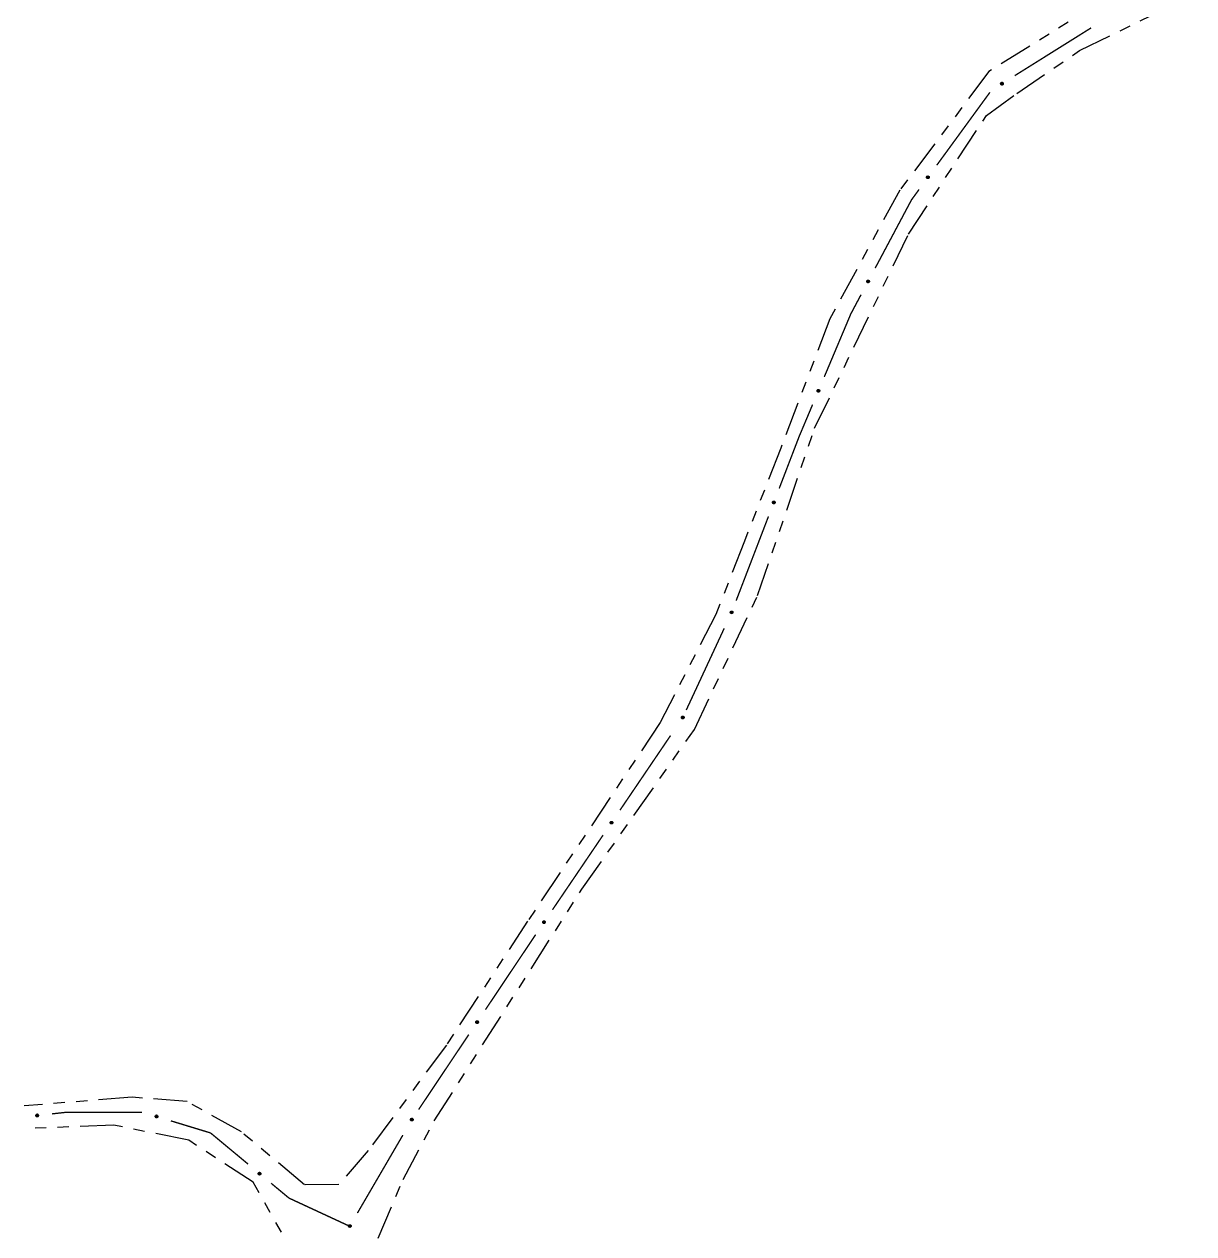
# Model space of a CAD drawing. Extents: x 208948 to 212966, y 4875285 to 4878160.
# Drawn here: x 210585 to 210740.7, y 4875881.3 to 4876042.3 of the extents above; entities that cross this region are included whole.
import ezdxf

# ---------------------------------------------------------------- set-up
doc = ezdxf.new("R2010")
doc.units = 0
doc.header["$LTSCALE"] = 1.5
doc.header["$MEASUREMENT"] = 0
doc.linetypes.add('TRACO_25', pattern=[8, 3, -1, 1, -1, 1, -1])
doc.layers.add('SV-EIXO-RUA-N-PAV', color=6, linetype='CONTINUOUS')
doc.layers.add('SV-RUA-NAO-PAV', color=7, linetype='CONTINUOUS')

msp = doc.modelspace()

# ---------------------------------------------------------------- linework, layer by layer
at = {"layer": 'SV-EIXO-RUA-N-PAV', "const_width": 0.18}
for points in [[(210716.831591, 4876035.403069), (210727.00757, 4876041.763056)], [(210706.455764, 4876023.493097), (210713.529392, 4876033.186588)], [(210703.092744, 4876018.884514), (210704.097887, 4876020.261933)], [(210698.254243, 4876009.797574), (210702.954175, 4876018.624274)], [(210702.954175, 4876018.624274), (210703.092744, 4876018.884514)], [(210695.013171, 4876003.710683), (210696.37427, 4876006.266893)], [(210694.972761, 4876003.614852), (210695.013171, 4876003.710683)], [(210691.475782, 4875995.322016), (210694.972761, 4876003.614852)], [(210688.115975, 4875987.354475), (210689.921569, 4875991.636311)], [(210685.480272, 4875980.49006), (210687.98943, 4875987.0249)], [(210687.98943, 4875987.0249), (210688.115975, 4875987.354475)], [(210679.745054, 4875965.553284), (210684.046467, 4875976.755866)], [(210673.105979, 4875950.999555), (210678.163818, 4875961.881571)], [(210664.277709, 4875937.671314), (210671.013204, 4875947.602734)], [(210655.297048, 4875924.429421), (210662.032544, 4875934.360841)], [(210646.379928, 4875911.144718), (210653.05444, 4875921.117225)], [(210637.480579, 4875897.848043), (210644.155091, 4875907.820549)], [(210590.668448, 4875897.493864), (210588.6857, 4875897.273558)], [(210590.673499, 4875897.493864), (210590.668448, 4875897.493864)], [(210600.673499, 4875897.493864), (210590.673499, 4875897.493864)], [(210609.783535, 4875894.734985), (210604.50215, 4875896.342363)], [(210610.152413, 4875894.428746), (210609.783535, 4875894.734985)], [(210614.768873, 4875890.596214), (210610.152413, 4875894.428746)], [(210629.334282, 4875884.080346), (210635.380734, 4875894.445693)], [(210620.22786, 4875886.064225), (210617.846512, 4875888.041193)], [(210621.048948, 4875885.683721), (210620.22786, 4875886.064225)], [(210628.307432, 4875882.320032), (210621.048948, 4875885.683721)]]:
    msp.add_lwpolyline(points, dxfattribs=at)
at = {"layer": 'SV-EIXO-RUA-N-PAV'}
for points in [[(210714.955411, 4876034.360269), (210714.965732, 4876034.408076), (210714.984379, 4876034.447053), (210715.009287, 4876034.475086), (210715.037758, 4876034.494118), (210715.069078, 4876034.510308), (210715.104256, 4876034.519665), (210715.1456, 4876034.521401), (210715.193629, 4876034.511384), (210715.232302, 4876034.489658), (210715.261092, 4876034.466708), (210715.282647, 4876034.438164), (210715.297865, 4876034.407475), (210715.306376, 4876034.370612), (210715.307727, 4876034.328697), (210715.296485, 4876034.280645), (210715.277943, 4876034.242558), (210715.253138, 4876034.216076), (210715.224304, 4876034.194588), (210715.192131, 4876034.178442), (210715.157546, 4876034.169456), (210715.115341, 4876034.168173), (210715.068061, 4876034.179896), (210715.029863, 4876034.197957), (210715.00304, 4876034.222383), (210714.982524, 4876034.251247), (210714.965903, 4876034.282463), (210714.955025, 4876034.317433), (210714.955411, 4876034.360269)], [(210705.103208, 4876021.82634), (210705.094974, 4876021.87455), (210705.097755, 4876021.917668), (210705.110426, 4876021.952963), (210705.129755, 4876021.981233), (210705.152788, 4876022.007927), (210705.181947, 4876022.029717), (210705.219667, 4876022.046732), (210705.267971, 4876022.055332), (210705.311954, 4876022.04958), (210705.347221, 4876022.039009), (210705.37786, 4876022.02055), (210705.403417, 4876021.997741), (210705.425049, 4876021.966704), (210705.441919, 4876021.92831), (210705.449391, 4876021.879529), (210705.446374, 4876021.837276), (210705.433222, 4876021.803459), (210705.414471, 4876021.772775), (210705.39063, 4876021.745804), (210705.361883, 4876021.72458), (210705.323196, 4876021.707664), (210705.274952, 4876021.700927), (210705.232775, 4876021.703455), (210705.198782, 4876021.716129), (210705.168989, 4876021.73527), (210705.141934, 4876021.758045), (210705.11881, 4876021.786445), (210705.103208, 4876021.82634)], [(210697.149563, 4876007.957148), (210697.13463, 4876008.003721), (210697.131319, 4876008.046802), (210697.1389, 4876008.083528), (210697.154061, 4876008.114235), (210697.17311, 4876008.143903), (210697.198914, 4876008.169578), (210697.233866, 4876008.19173), (210697.28048, 4876008.207038), (210697.324835, 4876008.207529), (210697.361239, 4876008.202023), (210697.394169, 4876008.188058), (210697.42268, 4876008.16907), (210697.448462, 4876008.141384), (210697.470565, 4876008.105744), (210697.484824, 4876008.058499), (210697.48778, 4876008.016242), (210697.479515, 4876007.980911), (210697.465265, 4876007.947894), (210697.445455, 4876007.917839), (210697.41998, 4876007.892782), (210697.384056, 4876007.870593), (210697.337239, 4876007.857138), (210697.295126, 4876007.853708), (210697.259688, 4876007.861475), (210697.227499, 4876007.876235), (210697.19751, 4876007.894979), (210697.170621, 4876007.919844), (210697.149563, 4876007.957148)], [(210690.541417, 4875993.389545), (210690.522348, 4875993.434583), (210690.515169, 4875993.47719), (210690.51941, 4875993.51445), (210690.531742, 4875993.546398), (210690.548041, 4875993.577662), (210690.571427, 4875993.605557), (210690.604241, 4875993.630768), (210690.649286, 4875993.650213), (210690.693416, 4875993.654699), (210690.730168, 4875993.652496), (210690.764222, 4875993.641554), (210690.794328, 4875993.625212), (210690.822501, 4875993.599962), (210690.847725, 4875993.566458), (210690.866182, 4875993.520691), (210690.872933, 4875993.478871), (210690.867885, 4875993.44294), (210690.856669, 4875993.408773), (210690.839647, 4875993.377055), (210690.816533, 4875993.349805), (210690.782754, 4875993.324469), (210690.73734, 4875993.30685), (210690.695707, 4875993.29964), (210690.659714, 4875993.304183), (210690.626326, 4875993.315983), (210690.59477, 4875993.331949), (210690.56575, 4875993.35429), (210690.541417, 4875993.389545)], [(210684.609102, 4875978.528289), (210684.588582, 4875978.572685), (210684.580024, 4875978.615037), (210684.583054, 4875978.652414), (210684.594343, 4875978.684746), (210684.609618, 4875978.716522), (210684.632087, 4875978.745161), (210684.664066, 4875978.771424), (210684.708456, 4875978.792321), (210684.752418, 4875978.798236), (210684.789222, 4875978.797226), (210684.823613, 4875978.787395), (210684.854233, 4875978.772039), (210684.88321, 4875978.747716), (210684.909508, 4875978.715049), (210684.929441, 4875978.669904), (210684.937545, 4875978.628326), (210684.933666, 4875978.592249), (210684.923564, 4875978.557737), (210684.90758, 4875978.525483), (210684.885362, 4875978.497497), (210684.852423, 4875978.471078), (210684.807605, 4875978.451996), (210684.766228, 4875978.443439), (210684.730106, 4875978.44681), (210684.696353, 4875978.457521), (210684.664295, 4875978.472455), (210684.634566, 4875978.493842), (210684.609102, 4875978.528289)], [(210678.995353, 4875963.907866), (210678.974833, 4875963.952261), (210678.966275, 4875963.994613), (210678.969304, 4875964.031991), (210678.980594, 4875964.064323), (210678.995869, 4875964.096099), (210679.018338, 4875964.124738), (210679.050317, 4875964.151), (210679.094707, 4875964.171897), (210679.138669, 4875964.177812), (210679.175473, 4875964.176803), (210679.209864, 4875964.166972), (210679.240484, 4875964.151616), (210679.269461, 4875964.127292), (210679.295759, 4875964.094625), (210679.315692, 4875964.04948), (210679.323796, 4875964.007902), (210679.319917, 4875963.971826), (210679.309815, 4875963.937313), (210679.293831, 4875963.905059), (210679.271613, 4875963.877074), (210679.238674, 4875963.850655), (210679.193856, 4875963.831572), (210679.152479, 4875963.823015), (210679.116357, 4875963.826387), (210679.082604, 4875963.837098), (210679.050546, 4875963.852031), (210679.020817, 4875963.873419), (210678.995353, 4875963.907866)], [(210672.486166, 4875949.927188), (210672.468732, 4875949.972884), (210672.463092, 4875950.015722), (210672.468672, 4875950.052805), (210672.482147, 4875950.084288), (210672.499561, 4875950.114945), (210672.523936, 4875950.141979), (210672.557637, 4875950.165992), (210672.603353, 4875950.183803), (210672.647616, 4875950.186696), (210672.684265, 4875950.183171), (210672.717903, 4875950.17101), (210672.747401, 4875950.153594), (210672.774646, 4875950.127345), (210672.798647, 4875950.092955), (210672.815444, 4875950.046553), (210672.820685, 4875950.004517), (210672.814346, 4875949.968791), (210672.801906, 4875949.93505), (210672.783753, 4875949.903966), (210672.759672, 4875949.877566), (210672.725003, 4875949.853463), (210672.678984, 4875949.837491), (210672.637118, 4875949.831785), (210672.601312, 4875949.837621), (210672.56837, 4875949.850616), (210672.53741, 4875949.867708), (210672.509214, 4875949.89108), (210672.486166, 4875949.927188)], [(210662.983375, 4875935.958952), (210662.973485, 4875936.00685), (210662.974779, 4875936.050039), (210662.986226, 4875936.085749), (210663.00457, 4875936.114668), (210663.026669, 4875936.142139), (210663.055061, 4875936.164921), (210663.092172, 4875936.183226), (210663.140151, 4875936.193484), (210663.184306, 4875936.18925), (210663.219917, 4875936.179901), (210663.251173, 4875936.162509), (210663.277501, 4875936.140594), (210663.300189, 4875936.11032), (210663.318372, 4875936.07253), (210663.32752, 4875936.024036), (210663.325961, 4875935.981704), (210663.313981, 4875935.947454), (210663.296298, 4875935.916142), (210663.2734, 4875935.888366), (210663.245402, 4875935.866164), (210663.20732, 4875935.847925), (210663.159337, 4875935.83953), (210663.117098, 4875935.840603), (210663.082689, 4875935.852099), (210663.052254, 4875935.870202), (210663.024431, 4875935.892032), (210663.000342, 4875935.919618), (210662.983375, 4875935.958952)], [(210654.002714, 4875922.717059), (210653.992824, 4875922.764957), (210653.994118, 4875922.808146), (210654.005565, 4875922.843856), (210654.023909, 4875922.872775), (210654.046009, 4875922.900247), (210654.0744, 4875922.923028), (210654.111511, 4875922.941333), (210654.15949, 4875922.951591), (210654.203645, 4875922.947357), (210654.239256, 4875922.938008), (210654.270512, 4875922.920616), (210654.29684, 4875922.898701), (210654.319528, 4875922.868427), (210654.337711, 4875922.830637), (210654.346859, 4875922.782143), (210654.3453, 4875922.739811), (210654.33332, 4875922.705561), (210654.315637, 4875922.674249), (210654.292739, 4875922.646473), (210654.264741, 4875922.624271), (210654.226659, 4875922.606032), (210654.178676, 4875922.597637), (210654.136437, 4875922.59871), (210654.102028, 4875922.610206), (210654.071593, 4875922.628309), (210654.04377, 4875922.650139), (210654.019681, 4875922.677725), (210654.002714, 4875922.717059)], [(210645.096112, 4875909.424457), (210645.085928, 4875909.472293), (210645.086958, 4875909.515489), (210645.098186, 4875909.551269), (210645.116353, 4875909.5803), (210645.138283, 4875909.607906), (210645.166534, 4875909.630861), (210645.203533, 4875909.649393), (210645.251448, 4875909.659945), (210645.295628, 4875909.655982), (210645.331295, 4875909.646851), (210645.362657, 4875909.629651), (210645.389119, 4875909.607897), (210645.411993, 4875909.577763), (210645.430407, 4875909.540085), (210645.439851, 4875909.491648), (210645.438551, 4875909.449307), (210645.426782, 4875909.414984), (210645.409291, 4875909.383565), (210645.386564, 4875909.355649), (210645.358702, 4875909.333276), (210645.320733, 4875909.314804), (210645.272802, 4875909.306115), (210645.230557, 4875909.30693), (210645.196078, 4875909.318214), (210645.165533, 4875909.336131), (210645.137576, 4875909.35779), (210645.113319, 4875909.385228), (210645.096112, 4875909.424457)], [(210586.852891, 4875896.959154), (210586.822882, 4875896.920534), (210586.789194, 4875896.893478), (210586.754601, 4875896.879), (210586.720697, 4875896.874176), (210586.685455, 4875896.873148), (210586.649695, 4875896.879951), (210586.611678, 4875896.896292), (210586.572725, 4875896.926123), (210586.547277, 4875896.962455), (210586.531268, 4875896.99561), (210586.524203, 4875897.030674), (210586.523777, 4875897.064927), (210586.532072, 4875897.101838), (210586.549009, 4875897.140203), (210586.579953, 4875897.178646), (210586.613162, 4875897.204944), (210586.646989, 4875897.21807), (210586.682285, 4875897.22495), (210586.718277, 4875897.225568), (210586.753341, 4875897.218688), (210586.791938, 4875897.201566), (210586.829476, 4875897.170521), (210586.856084, 4875897.137699), (210586.869681, 4875897.104065), (210586.875672, 4875897.069163), (210586.877133, 4875897.033828), (210586.871791, 4875896.997597), (210586.852891, 4875896.959154)], [(210602.694207, 4875896.777541), (210602.651383, 4875896.753916), (210602.609747, 4875896.742369), (210602.572248, 4875896.742733), (210602.539195, 4875896.751695), (210602.506413, 4875896.764672), (210602.476249, 4875896.785047), (210602.447779, 4875896.815078), (210602.423779, 4875896.85787), (210602.414753, 4875896.901299), (210602.413143, 4875896.938082), (210602.420503, 4875896.973085), (210602.433643, 4875897.00472), (210602.455844, 4875897.035353), (210602.486559, 4875897.063907), (210602.530172, 4875897.086999), (210602.571069, 4875897.09804), (210602.60733, 4875897.096736), (210602.642473, 4875897.089113), (210602.675782, 4875897.075464), (210602.705277, 4875897.055292), (210602.733971, 4875897.024315), (210602.756192, 4875896.980967), (210602.76767, 4875896.940303), (210602.766875, 4875896.904033), (210602.758591, 4875896.869604), (210602.745975, 4875896.836565), (210602.726756, 4875896.805391), (210602.694207, 4875896.777541)], [(210636.41267, 4875896.450373), (210636.402486, 4875896.49821), (210636.403516, 4875896.541405), (210636.414744, 4875896.577185), (210636.432911, 4875896.606216), (210636.454841, 4875896.633822), (210636.483092, 4875896.656777), (210636.520091, 4875896.675309), (210636.568006, 4875896.685862), (210636.612186, 4875896.681898), (210636.647853, 4875896.672767), (210636.679215, 4875896.655567), (210636.705677, 4875896.633814), (210636.728551, 4875896.60368), (210636.746965, 4875896.566001), (210636.75641, 4875896.517564), (210636.75511, 4875896.475224), (210636.74334, 4875896.440901), (210636.725849, 4875896.409481), (210636.703122, 4875896.381565), (210636.675261, 4875896.359192), (210636.637291, 4875896.34072), (210636.58936, 4875896.332032), (210636.547116, 4875896.332846), (210636.512637, 4875896.34413), (210636.482091, 4875896.362047), (210636.454135, 4875896.383706), (210636.429877, 4875896.411144), (210636.41267, 4875896.450373)], [(210616.347927, 4875889.14223), (210616.299297, 4875889.137021), (210616.256437, 4875889.14249), (210616.222002, 4875889.157339), (210616.194994, 4875889.178396), (210616.16979, 4875889.20305), (210616.149863, 4875889.233513), (210616.135236, 4875889.272222), (210616.129669, 4875889.320968), (210616.138157, 4875889.364506), (210616.150909, 4875889.399045), (210616.171244, 4875889.428471), (210616.195605, 4875889.452554), (210616.227932, 4875889.472206), (210616.267305, 4875889.486647), (210616.316456, 4875889.491058), (210616.358439, 4875889.485409), (210616.391369, 4875889.470171), (210616.420822, 4875889.44954), (210616.446252, 4875889.424062), (210616.46564, 4875889.394046), (210616.480108, 4875889.354378), (210616.483819, 4875889.305808), (210616.478663, 4875889.263871), (210616.463891, 4875889.230736), (210616.442927, 4875889.202196), (210616.418506, 4875889.176616), (210616.388719, 4875889.15531), (210616.347927, 4875889.14223)], [(210628.159058, 4875882.284146), (210628.145943, 4875882.331263), (210628.144305, 4875882.37444), (210628.153304, 4875882.410845), (210628.169645, 4875882.440941), (210628.18983, 4875882.469848), (210628.216611, 4875882.494503), (210628.252395, 4875882.515282), (210628.299568, 4875882.528771), (210628.343909, 4875882.527541), (210628.380071, 4875882.520628), (210628.412435, 4875882.505396), (210628.440188, 4875882.485317), (210628.464878, 4875882.456652), (210628.485582, 4875882.420182), (210628.497997, 4875882.37242), (210628.499312, 4875882.330079), (210628.489683, 4875882.295096), (210628.474164, 4875882.262656), (210628.453203, 4875882.233392), (210628.426775, 4875882.209342), (210628.390018, 4875882.188562), (210628.342714, 4875882.176933), (210628.3005, 4875882.175139), (210628.26539, 4875882.184274), (210628.233798, 4875882.200272), (210628.204558, 4875882.220165), (210628.178654, 4875882.246054), (210628.159058, 4875882.284146)]]:
    msp.add_lwpolyline(points, close=True, dxfattribs=at)
for points in [[(210714.955025, 4876034.317433), (210715.193629, 4876034.511384)], [(210714.955411, 4876034.360269), (210715.1456, 4876034.521401)], [(210714.956884, 4876034.337772), (210715.167623, 4876034.51293)], [(210714.962091, 4876034.386081), (210715.11888, 4876034.516256)], [(210714.96455, 4876034.302335), (210715.208845, 4876034.498466)], [(210714.965732, 4876034.408076), (210715.104256, 4876034.519665)], [(210714.965903, 4876034.282463), (210715.232302, 4876034.489658)], [(210714.976266, 4876034.430341), (210715.079683, 4876034.509458)], [(210714.976844, 4876034.269791), (210715.241534, 4876034.477059)], [(210714.982524, 4876034.251247), (210715.261092, 4876034.466708)], [(210714.984379, 4876034.447053), (210715.069078, 4876034.510308)], [(210714.995213, 4876034.237826), (210715.271763, 4876034.449288)], [(210715.00304, 4876034.222383), (210715.282647, 4876034.438164)], [(210715.019802, 4876034.211357), (210715.287963, 4876034.420794)], [(210715.029863, 4876034.197957), (210715.297865, 4876034.407475)], [(210715.051333, 4876034.189227), (210715.298666, 4876034.385647)], [(210715.068061, 4876034.179896), (210715.306376, 4876034.370612)], [(210715.094147, 4876034.177367), (210715.304741, 4876034.347607)], [(210715.115341, 4876034.168173), (210715.307727, 4876034.328697)], [(210715.139852, 4876034.173751), (210715.295773, 4876034.300165)], [(210715.157546, 4876034.169456), (210715.296485, 4876034.280645)], [(210715.178182, 4876034.176788), (210715.282033, 4876034.257786)], [(210715.192131, 4876034.178442), (210715.277943, 4876034.242558)], [(210705.094974, 4876021.87455), (210705.181947, 4876022.029717)], [(210705.096453, 4876021.899137), (210705.162946, 4876022.011089)], [(210705.097755, 4876021.917668), (210705.152788, 4876022.007927)], [(210705.09979, 4876021.852783), (210705.196788, 4876022.032002)], [(210705.103208, 4876021.82634), (210705.219667, 4876022.046732)], [(210705.112957, 4876021.806012), (210705.243261, 4876022.047076)], [(210705.11881, 4876021.786445), (210705.267971, 4876022.055332)], [(210705.133274, 4876021.775983), (210705.286904, 4876022.049013)], [(210705.141934, 4876021.758045), (210705.311954, 4876022.04958)], [(210705.156809, 4876021.750363), (210705.325215, 4876022.041327)], [(210705.168989, 4876021.73527), (210705.347221, 4876022.039009)], [(210705.185765, 4876021.727543), (210705.363615, 4876022.026819)], [(210705.198782, 4876021.716129), (210705.37786, 4876022.02055)], [(210705.218446, 4876021.712142), (210705.389264, 4876022.006412)], [(210705.232775, 4876021.703455), (210705.403417, 4876021.997741)], [(210705.255952, 4876021.703354), (210705.412292, 4876021.977784)], [(210705.274952, 4876021.700927), (210705.425049, 4876021.966704)], [(210705.300101, 4876021.708299), (210705.432103, 4876021.944746)], [(210705.323196, 4876021.707664), (210705.441919, 4876021.92831)], [(210705.343864, 4876021.721973), (210705.441457, 4876021.897379)], [(210705.361883, 4876021.72458), (210705.449391, 4876021.879529)], [(210705.378301, 4876021.739072), (210705.444496, 4876021.852932)], [(210705.39063, 4876021.745804), (210705.446374, 4876021.837276)], [(210697.131319, 4876008.046802), (210697.17311, 4876008.143903)], [(210697.132637, 4876008.028271), (210697.182722, 4876008.148463)], [(210697.13463, 4876008.003721), (210697.198914, 4876008.169578)], [(210697.14246, 4876007.982847), (210697.213286, 4876008.173928)], [(210697.149563, 4876007.957148), (210697.233866, 4876008.19173)], [(210697.162075, 4876007.938393), (210697.257177, 4876008.195389)], [(210697.170621, 4876007.919844), (210697.28048, 4876008.207038)], [(210697.186413, 4876007.91152), (210697.300114, 4876008.203444)], [(210697.19751, 4876007.894979), (210697.324835, 4876008.207529)], [(210697.213317, 4876007.889465), (210697.339125, 4876008.201223)], [(210697.227499, 4876007.876235), (210697.361239, 4876008.202023)], [(210697.245195, 4876007.870945), (210697.379184, 4876008.19226)], [(210697.259688, 4876007.861475), (210697.394169, 4876008.188058)], [(210697.279717, 4876007.860293), (210697.407448, 4876008.175664)], [(210697.295126, 4876007.853708), (210697.42268, 4876008.16907)], [(210697.318087, 4876007.856868), (210697.434274, 4876008.150559)], [(210697.337239, 4876007.857138), (210697.448462, 4876008.141384)], [(210697.361102, 4876007.867973), (210697.458535, 4876008.120636)], [(210697.384056, 4876007.870593), (210697.470565, 4876008.105744)], [(210697.402506, 4876007.887666), (210697.474458, 4876008.075056)], [(210697.41998, 4876007.892782), (210697.484824, 4876008.058499)], [(210697.434196, 4876007.90944), (210697.483718, 4876008.031478)], [(210697.445455, 4876007.917839), (210697.48778, 4876008.016242)], [(210690.515169, 4875993.47719), (210690.548041, 4875993.577662)], [(210690.518151, 4875993.458853), (210690.557203, 4875993.583069)], [(210690.522348, 4875993.434583), (210690.571427, 4875993.605557)], [(210690.532027, 4875993.414499), (210690.585349, 4875993.611184)], [(210690.541417, 4875993.389545), (210690.604241, 4875993.630768)], [(210690.555567, 4875993.371993), (210690.627128, 4875993.636512)], [(210690.56575, 4875993.35429), (210690.649286, 4875993.650213)], [(210690.582228, 4875993.347422), (210690.669164, 4875993.648404)], [(210690.59477, 4875993.331949), (210690.693416, 4875993.654699)], [(210690.61101, 4875993.327881), (210690.708216, 4875993.649706)], [(210690.626326, 4875993.315983), (210690.730168, 4875993.652496)], [(210690.644427, 4875993.312309), (210690.74892, 4875993.644389)], [(210690.659714, 4875993.304183), (210690.764222, 4875993.641554)], [(210690.679768, 4875993.30481), (210690.778565, 4875993.630407)], [(210690.695707, 4875993.29964), (210690.794328, 4875993.625212)], [(210690.71829, 4875993.304856), (210690.807543, 4875993.607821)], [(210690.73734, 4875993.30685), (210690.822501, 4875993.599962)], [(210690.760129, 4875993.319792), (210690.834401, 4875993.580206)], [(210690.782754, 4875993.324469), (210690.847725, 4875993.566458)], [(210690.799591, 4875993.343136), (210690.854367, 4875993.536246)], [(210690.816533, 4875993.349805), (210690.866182, 4875993.520691)], [(210690.82919, 4875993.367676), (210690.867515, 4875993.493679)], [(210690.839647, 4875993.377055), (210690.872933, 4875993.478871)], [(210684.580024, 4875978.615037), (210684.609618, 4875978.716522)], [(210684.583599, 4875978.596806), (210684.6186, 4875978.722224)], [(210684.588582, 4875978.572685), (210684.632087, 4875978.745161)], [(210684.598907, 4875978.552926), (210684.645819, 4875978.751238)], [(210684.609102, 4875978.528289), (210684.664066, 4875978.771424)], [(210684.623814, 4875978.511206), (210684.686754, 4875978.777908)], [(210684.634566, 4875978.493842), (210684.708456, 4875978.792321)], [(210684.651258, 4875978.487514), (210684.728383, 4875978.791157)], [(210684.664295, 4875978.472455), (210684.752418, 4875978.798236)], [(210684.680659, 4875978.468916), (210684.767372, 4875978.793726)], [(210684.696353, 4875978.457521), (210684.789222, 4875978.797226)], [(210684.714564, 4875978.454436), (210684.808226, 4875978.789733)], [(210684.730106, 4875978.44681), (210684.823613, 4875978.787395)], [(210684.750129, 4875978.448089), (210684.83831, 4875978.77672)], [(210684.766228, 4875978.443439), (210684.854233, 4875978.772039)], [(210684.78863, 4875978.449384), (210684.868006, 4875978.755086)], [(210684.807605, 4875978.451996), (210684.88321, 4875978.747716)], [(210684.829962, 4875978.46567), (210684.895746, 4875978.728357)], [(210684.852423, 4875978.471078), (210684.909508, 4875978.715049)], [(210684.868646, 4875978.490282), (210684.917127, 4875978.685067)], [(210684.885362, 4875978.497497), (210684.929441, 4875978.669904)], [(210684.897433, 4875978.515769), (210684.93165, 4875978.64295)], [(210684.90758, 4875978.525483), (210684.937545, 4875978.628326)], [(210678.966275, 4875963.994613), (210678.995869, 4875964.096099)], [(210678.96985, 4875963.976383), (210679.004851, 4875964.101801)], [(210678.974833, 4875963.952261), (210679.018338, 4875964.124738)], [(210678.985158, 4875963.932502), (210679.03207, 4875964.130814)], [(210678.995353, 4875963.907866), (210679.050317, 4875964.151)], [(210679.010065, 4875963.890783), (210679.073005, 4875964.157484)], [(210679.020817, 4875963.873419), (210679.094707, 4875964.171897)], [(210679.037509, 4875963.86709), (210679.114633, 4875964.170733)], [(210679.050546, 4875963.852031), (210679.138669, 4875964.177812)], [(210679.06691, 4875963.848493), (210679.153623, 4875964.173303)], [(210679.082604, 4875963.837098), (210679.175473, 4875964.176803)], [(210679.100815, 4875963.834013), (210679.194477, 4875964.169309)], [(210679.116357, 4875963.826387), (210679.209864, 4875964.166972)], [(210679.13638, 4875963.827665), (210679.224561, 4875964.156297)], [(210679.152479, 4875963.823015), (210679.240484, 4875964.151616)], [(210679.174881, 4875963.828961), (210679.254257, 4875964.134663)], [(210679.193856, 4875963.831572), (210679.269461, 4875964.127292)], [(210679.216213, 4875963.845247), (210679.281997, 4875964.107933)], [(210679.238674, 4875963.850655), (210679.295759, 4875964.094625)], [(210679.254896, 4875963.869858), (210679.303378, 4875964.064644)], [(210679.271613, 4875963.877074), (210679.315692, 4875964.04948)], [(210679.283684, 4875963.895346), (210679.317901, 4875964.022526)], [(210679.293831, 4875963.905059), (210679.323796, 4875964.007902)], [(210672.463092, 4875950.015722), (210672.499561, 4875950.114945)], [(210672.465411, 4875949.99729), (210672.508912, 4875950.120019)], [(210672.468732, 4875949.972884), (210672.523936, 4875950.141979)], [(210672.477681, 4875949.952465), (210672.538052, 4875950.147102)], [(210672.486166, 4875949.927188), (210672.557637, 4875950.165992)], [(210672.499675, 4875949.909138), (210672.580716, 4875950.170909)], [(210672.509214, 4875949.89108), (210672.603353, 4875950.183803)], [(210672.525434, 4875949.883624), (210672.623153, 4875950.181278)], [(210672.53741, 4875949.867708), (210672.647616, 4875950.186696)], [(210672.553493, 4875949.863058), (210672.662227, 4875950.181174)], [(210672.56837, 4875949.850616), (210672.684265, 4875950.183171)], [(210672.586327, 4875949.846293), (210672.702712, 4875950.174394)], [(210672.601312, 4875949.837621), (210672.717903, 4875950.17101)], [(210672.621375, 4875949.837526), (210672.731835, 4875950.159354)], [(210672.637118, 4875949.831785), (210672.747401, 4875950.153594)], [(210672.659874, 4875949.836184), (210672.759981, 4875950.135739)], [(210672.678984, 4875949.837491), (210672.774646, 4875950.127345)], [(210672.702224, 4875949.849604), (210672.785827, 4875950.107174)], [(210672.725003, 4875949.853463), (210672.798647, 4875950.092955)], [(210672.742501, 4875949.871511), (210672.804196, 4875950.062523)], [(210672.759672, 4875949.877566), (210672.815444, 4875950.046553)], [(210672.772965, 4875949.894969), (210672.815803, 4875950.019511)], [(210672.783753, 4875949.903966), (210672.820685, 4875950.004517)], [(210662.973485, 4875936.00685), (210663.055061, 4875936.164921)], [(210662.974116, 4875936.031473), (210663.036713, 4875936.14565)], [(210662.974779, 4875936.050039), (210663.026669, 4875936.142139)], [(210662.979048, 4875935.985261), (210663.069814, 4875936.167716)], [(210662.983375, 4875935.958952), (210663.092172, 4875936.183226)], [(210662.993819, 4875935.938972), (210663.11574, 4875936.184382)], [(210663.000342, 4875935.919618), (210663.140151, 4875936.193484)], [(210663.015158, 4875935.909661), (210663.159291, 4875936.187821)], [(210663.024431, 4875935.892032), (210663.184306, 4875936.18925)], [(210663.039561, 4875935.884867), (210663.197844, 4875936.181459)], [(210663.052254, 4875935.870202), (210663.219917, 4875936.179901)], [(210663.069287, 4875935.863058), (210663.23672, 4875936.168283)], [(210663.082689, 4875935.852099), (210663.251173, 4875936.162509)], [(210663.102478, 4875935.848792), (210663.263058, 4875936.148772)], [(210663.117098, 4875935.840603), (210663.277501, 4875936.140594)], [(210663.140265, 4875935.841301), (210663.287059, 4875936.120954)], [(210663.159337, 4875935.83953), (210663.300189, 4875936.11032)], [(210663.184218, 4875935.847764), (210663.307996, 4875936.088618)], [(210663.20732, 4875935.847925), (210663.318372, 4875936.07253)], [(210663.227483, 4875935.862937), (210663.318976, 4875936.041602)], [(210663.245402, 4875935.866164), (210663.32752, 4875936.024036)], [(210663.261311, 4875935.881213), (210663.323544, 4875935.997285)], [(210663.2734, 4875935.888366), (210663.325961, 4875935.981704)], [(210653.992824, 4875922.764957), (210654.0744, 4875922.923028)], [(210653.993455, 4875922.78958), (210654.056052, 4875922.903757)], [(210653.994118, 4875922.808146), (210654.046009, 4875922.900247)], [(210653.998387, 4875922.743369), (210654.089153, 4875922.925823)], [(210654.002714, 4875922.717059), (210654.111511, 4875922.941333)], [(210654.013158, 4875922.697079), (210654.135079, 4875922.942489)], [(210654.019681, 4875922.677725), (210654.15949, 4875922.951591)], [(210654.034497, 4875922.667768), (210654.17863, 4875922.945928)], [(210654.04377, 4875922.650139), (210654.203645, 4875922.947357)], [(210654.0589, 4875922.642974), (210654.217183, 4875922.939566)], [(210654.071593, 4875922.628309), (210654.239256, 4875922.938008)], [(210654.088626, 4875922.621165), (210654.25606, 4875922.92639)], [(210654.102028, 4875922.610206), (210654.270512, 4875922.920616)], [(210654.121817, 4875922.606899), (210654.282397, 4875922.906879)], [(210654.136437, 4875922.59871), (210654.29684, 4875922.898701)], [(210654.159604, 4875922.599408), (210654.306398, 4875922.879061)], [(210654.178676, 4875922.597637), (210654.319528, 4875922.868427)], [(210654.203557, 4875922.605871), (210654.327335, 4875922.846725)], [(210654.226659, 4875922.606032), (210654.337711, 4875922.830637)], [(210654.246822, 4875922.621044), (210654.338315, 4875922.799709)], [(210654.264741, 4875922.624271), (210654.346859, 4875922.782143)], [(210654.28065, 4875922.63932), (210654.342883, 4875922.755392)], [(210654.292739, 4875922.646473), (210654.3453, 4875922.739811)], [(210645.085928, 4875909.472293), (210645.166534, 4875909.630861)], [(210645.086409, 4875909.49692), (210645.148304, 4875909.611478)], [(210645.086958, 4875909.515489), (210645.138283, 4875909.607906)], [(210645.091623, 4875909.450739), (210645.18127, 4875909.633747)], [(210645.096112, 4875909.424457), (210645.203533, 4875909.649393)], [(210645.106678, 4875909.404541), (210645.227093, 4875909.650694)], [(210645.113319, 4875909.385228), (210645.251448, 4875909.659945)], [(210645.128196, 4875909.375361), (210645.270622, 4875909.654399)], [(210645.137576, 4875909.35779), (210645.295628, 4875909.655982)], [(210645.152751, 4875909.350717), (210645.309213, 4875909.648274)], [(210645.165533, 4875909.336131), (210645.331295, 4875909.646851)], [(210645.182609, 4875909.329091), (210645.34817, 4875909.635336)], [(210645.196078, 4875909.318214), (210645.362657, 4875909.629651)], [(210645.215887, 4875909.315028), (210645.374626, 4875909.615987)], [(210645.230557, 4875909.30693), (210645.389119, 4875909.607897)], [(210645.253719, 4875909.307769), (210645.398797, 4875909.588316)], [(210645.272802, 4875909.306115), (210645.411993, 4875909.577763)], [(210645.297632, 4875909.314501), (210645.419932, 4875909.55611)], [(210645.320733, 4875909.314804), (210645.430407, 4875909.540085)], [(210645.340803, 4875909.32994), (210645.4312, 4875909.509161)], [(210645.358702, 4875909.333276), (210645.439851, 4875909.491648)], [(210645.374519, 4875909.348422), (210645.436039, 4875909.464874)], [(210645.386564, 4875909.355649), (210645.438551, 4875909.449307)], [(210586.856084, 4875897.137699), (210586.523777, 4875897.064927)], [(210586.869681, 4875897.104065), (210586.524203, 4875897.030674)], [(210586.859348, 4875897.121263), (210586.526934, 4875897.048632)], [(210586.870047, 4875897.086756), (210586.529194, 4875897.015933)], [(210586.875672, 4875897.069163), (210586.531268, 4875896.99561)], [(210586.829476, 4875897.170521), (210586.532072, 4875897.101838)], [(210586.840512, 4875897.154866), (210586.532509, 4875897.084948)], [(210586.80706, 4875897.184099), (210586.54351, 4875897.121866)], [(210586.872759, 4875897.049988), (210586.544414, 4875896.97781)], [(210586.877133, 4875897.033828), (210586.547277, 4875896.962455)], [(210586.791938, 4875897.201566), (210586.549009, 4875897.140203)], [(210586.869745, 4875897.015331), (210586.564606, 4875896.944357)], [(210586.767429, 4875897.207154), (210586.57214, 4875897.160743)], [(210586.871791, 4875896.997597), (210586.572725, 4875896.926123)], [(210586.753341, 4875897.218688), (210586.579953, 4875897.178646)], [(210586.861307, 4875896.98007), (210586.595496, 4875896.913467)], [(210586.731566, 4875897.221017), (210586.60288, 4875897.19299)], [(210586.852891, 4875896.959154), (210586.611678, 4875896.896292)], [(210586.718277, 4875897.225568), (210586.613162, 4875897.204944)], [(210586.83569, 4875896.938782), (210586.63799, 4875896.889357)], [(210586.822882, 4875896.920534), (210586.649695, 4875896.879951)], [(210586.803745, 4875896.905028), (210586.676264, 4875896.878507)], [(210586.789194, 4875896.893478), (210586.685455, 4875896.873148)], [(210602.758591, 4875896.869604), (210602.413143, 4875896.938082)], [(210602.745975, 4875896.836565), (210602.414753, 4875896.901299)], [(210602.748341, 4875896.853139), (210602.418188, 4875896.916536)], [(210602.760373, 4875896.887988), (210602.419266, 4875896.957571)], [(210602.766875, 4875896.904033), (210602.420503, 4875896.973085)], [(210602.731882, 4875896.822491), (210602.423523, 4875896.877828)], [(210602.726756, 4875896.805391), (210602.423779, 4875896.85787)], [(210602.764176, 4875896.923915), (210602.430106, 4875896.988504)], [(210602.76767, 4875896.940303), (210602.433643, 4875897.00472)], [(210602.710201, 4875896.793431), (210602.439698, 4875896.837247)], [(210602.694207, 4875896.777541), (210602.447779, 4875896.815078)], [(210602.760146, 4875896.962225), (210602.449574, 4875897.019663)], [(210602.756192, 4875896.980967), (210602.455844, 4875897.035353)], [(210602.670357, 4875896.76562), (210602.469212, 4875896.798312)], [(210602.740963, 4875897.002296), (210602.474263, 4875897.049233)], [(210602.651383, 4875896.753916), (210602.476249, 4875896.785047)], [(210602.733971, 4875897.024315), (210602.486559, 4875897.063907)], [(210602.627676, 4875896.747231), (210602.500087, 4875896.773226)], [(210602.609747, 4875896.742369), (210602.506413, 4875896.764672)], [(210602.713663, 4875897.039131), (210602.515923, 4875897.073639)], [(210602.705277, 4875897.055292), (210602.530172, 4875897.086999)], [(210602.686192, 4875897.066033), (210602.556901, 4875897.09112)], [(210602.675782, 4875897.075464), (210602.571069, 4875897.09804)], [(210636.402486, 4875896.49821), (210636.483092, 4875896.656777)], [(210636.402967, 4875896.522836), (210636.464862, 4875896.637394)], [(210636.403516, 4875896.541405), (210636.454841, 4875896.633822)], [(210636.408182, 4875896.476656), (210636.497828, 4875896.659663)], [(210636.41267, 4875896.450373), (210636.520091, 4875896.675309)], [(210636.423236, 4875896.430457), (210636.543651, 4875896.67661)], [(210636.429877, 4875896.411144), (210636.568006, 4875896.685862)], [(210636.444754, 4875896.401277), (210636.58718, 4875896.680316)], [(210636.454135, 4875896.383706), (210636.612186, 4875896.681898)], [(210636.469309, 4875896.376633), (210636.625771, 4875896.67419)], [(210636.482091, 4875896.362047), (210636.647853, 4875896.672767)], [(210636.499167, 4875896.355008), (210636.664728, 4875896.661252)], [(210636.512637, 4875896.34413), (210636.679215, 4875896.655567)], [(210636.532446, 4875896.340945), (210636.691184, 4875896.641903)], [(210636.547116, 4875896.332846), (210636.705677, 4875896.633814)], [(210636.570278, 4875896.333685), (210636.715355, 4875896.614233)], [(210636.58936, 4875896.332032), (210636.728551, 4875896.60368)], [(210636.61419, 4875896.340418), (210636.73649, 4875896.582026)], [(210636.637291, 4875896.34072), (210636.746965, 4875896.566001)], [(210636.657362, 4875896.355856), (210636.747758, 4875896.535078)], [(210636.675261, 4875896.359192), (210636.75641, 4875896.517564)], [(210636.691077, 4875896.374339), (210636.752598, 4875896.49079)], [(210636.703122, 4875896.381565), (210636.75511, 4875896.475224)], [(210616.483819, 4875889.305808), (210616.227932, 4875889.472206)], [(210616.478032, 4875889.331368), (210616.250288, 4875889.477876)], [(210616.480108, 4875889.354378), (210616.267305, 4875889.486647)], [(210616.467117, 4875889.375899), (210616.298146, 4875889.484254)], [(210616.46564, 4875889.394046), (210616.316456, 4875889.491058)], [(210616.452201, 4875889.411337), (210616.342697, 4875889.484512)], [(210616.446252, 4875889.424062), (210616.358439, 4875889.485409)], [(210616.388719, 4875889.15531), (210616.129669, 4875889.320968)], [(210616.347927, 4875889.14223), (210616.135236, 4875889.272222)], [(210616.368825, 4875889.15069), (210616.136366, 4875889.295791)], [(210616.400063, 4875889.169093), (210616.137158, 4875889.33947)], [(210616.418506, 4875889.176616), (210616.138157, 4875889.364506)], [(210616.427103, 4875889.190982), (210616.147221, 4875889.377226)], [(210616.321323, 4875889.140469), (210616.148509, 4875889.248468)], [(210616.299297, 4875889.137021), (210616.149863, 4875889.233513)], [(210616.442927, 4875889.202196), (210616.150909, 4875889.399045)], [(210616.451686, 4875889.218457), (210616.164099, 4875889.414645)], [(210616.274851, 4875889.140033), (210616.167268, 4875889.213386)], [(210616.256437, 4875889.14249), (210616.16979, 4875889.20305)], [(210616.463891, 4875889.230736), (210616.171244, 4875889.428471)], [(210616.469098, 4875889.250112), (210616.186067, 4875889.438971)], [(210616.478663, 4875889.263871), (210616.195605, 4875889.452554)], [(210616.480211, 4875889.286996), (210616.216077, 4875889.460166)], [(210628.144305, 4875882.37444), (210628.18983, 4875882.469848)], [(210628.144903, 4875882.355872), (210628.199612, 4875882.474032)], [(210628.145943, 4875882.331263), (210628.216611, 4875882.494503)], [(210628.152957, 4875882.310102), (210628.23114, 4875882.498292)], [(210628.159058, 4875882.284146), (210628.252395, 4875882.515282)], [(210628.170833, 4875882.26492), (210628.275831, 4875882.518034)], [(210628.178654, 4875882.246054), (210628.299568, 4875882.528771)], [(210628.194111, 4875882.237124), (210628.319048, 4875882.524419)], [(210628.204558, 4875882.220165), (210628.343909, 4875882.527541)], [(210628.22014, 4875882.214042), (210628.357943, 4875882.520686)], [(210628.233798, 4875882.200272), (210628.380071, 4875882.520628)], [(210628.251276, 4875882.1943), (210628.397624, 4875882.510177)], [(210628.26539, 4875882.184274), (210628.412435, 4875882.505396)], [(210628.285358, 4875882.182317), (210628.425224, 4875882.492497)], [(210628.3005, 4875882.175139), (210628.440188, 4875882.485317)], [(210628.323566, 4875882.177406), (210628.451056, 4875882.46637)], [(210628.342714, 4875882.176933), (210628.464878, 4875882.456652)], [(210628.366979, 4875882.186835), (210628.474138, 4875882.435529)], [(210628.390018, 4875882.188562), (210628.485582, 4875882.420182)], [(210628.409116, 4875882.204908), (210628.488282, 4875882.389366)], [(210628.426775, 4875882.209342), (210628.497997, 4875882.37242)], [(210628.441627, 4875882.225436), (210628.495845, 4875882.345461)], [(210628.453203, 4875882.233392), (210628.499312, 4875882.330079)]]:
    msp.add_lwpolyline(points, dxfattribs=at)
at = {"layer": 'SV-RUA-NAO-PAV', "linetype": 'TRACO_25'}
for points in [[(210729.030104, 4876045.696611, 13.81591), (210713.387703, 4876035.941908, 13.81591), (210701.531127, 4876020.168869, 13.239232), (210692.226002, 4876003.046, 12.729833), (210685.681165, 4875985.862823, 12.316546), (210680.852076, 4875973.487751, 12.085875), (210677.040714, 4875963.69165, 12.04743), (210669.633216, 4875949.337582, 11.98015), (210651.989588, 4875922.909009, 12.893225), (210641.180059, 4875906.426066, 12.893225), (210630.762024, 4875892.382247, 12.556829), (210626.875818, 4875887.874296, 12.470327), (210622.275456, 4875887.844856, 12.460716), (210613.888309, 4875894.883382, 12.441493), (210606.684023, 4875898.902828, 12.441493), (210599.362882, 4875899.473501, 12.460716), (210584.972697, 4875898.345615, 12.431882)], [(210709.275617, 4875655.186281, 7.722342), (210706.062924, 4875662.048891, 7.722342), (210688.640201, 4875702.931955, 8.183684), (210667.914948, 4875761.423862, 8.654638), (210648.732297, 4875806.280378, 10.105946), (210633.6754, 4875845.22848, 11.432306), (210629.571109, 4875860.473609, 11.874426), (210632.112781, 4875880.746178, 12.845168), (210635.41014, 4875888.533273, 12.845168), (210639.549147, 4875896.339807, 12.864391), (210659.222606, 4875927.176616, 12.700998), (210674.184452, 4875948.407366, 12.48955), (210682.598871, 4875966.220098, 12.48955), (210690.199152, 4875988.481363, 12.700998), (210702.686574, 4876014.320787, 12.835557), (210713.063015, 4876030.103999, 13.44107), (210717.090539, 4876033.033047, 13.44107), (210725.466175, 4876038.729486, 13.652518), (210740.670632, 4876046.195047, 13.700575)], [(210702.436857, 4875653.197797, 6.38637), (210699.826618, 4875660.071526, 6.38637), (210685.723008, 4875699.593477, 7.385946), (210660.988811, 4875767.492554, 8.039515), (210638.158153, 4875820.766546, 10.125168), (210626.565599, 4875855.285792, 10.999797), (210624.006623, 4875864.86273, 11.413083), (210622.156007, 4875876.29893, 11.922482), (210615.464587, 4875888.165556, 12.326158), (210606.88874, 4875893.76461, 12.403049), (210596.906066, 4875895.765098, 12.556829), (210584.995478, 4875895.306681, 12.431882)]]:
    msp.add_polyline3d(points, dxfattribs=at)

doc.saveas('drawing.dxf')
